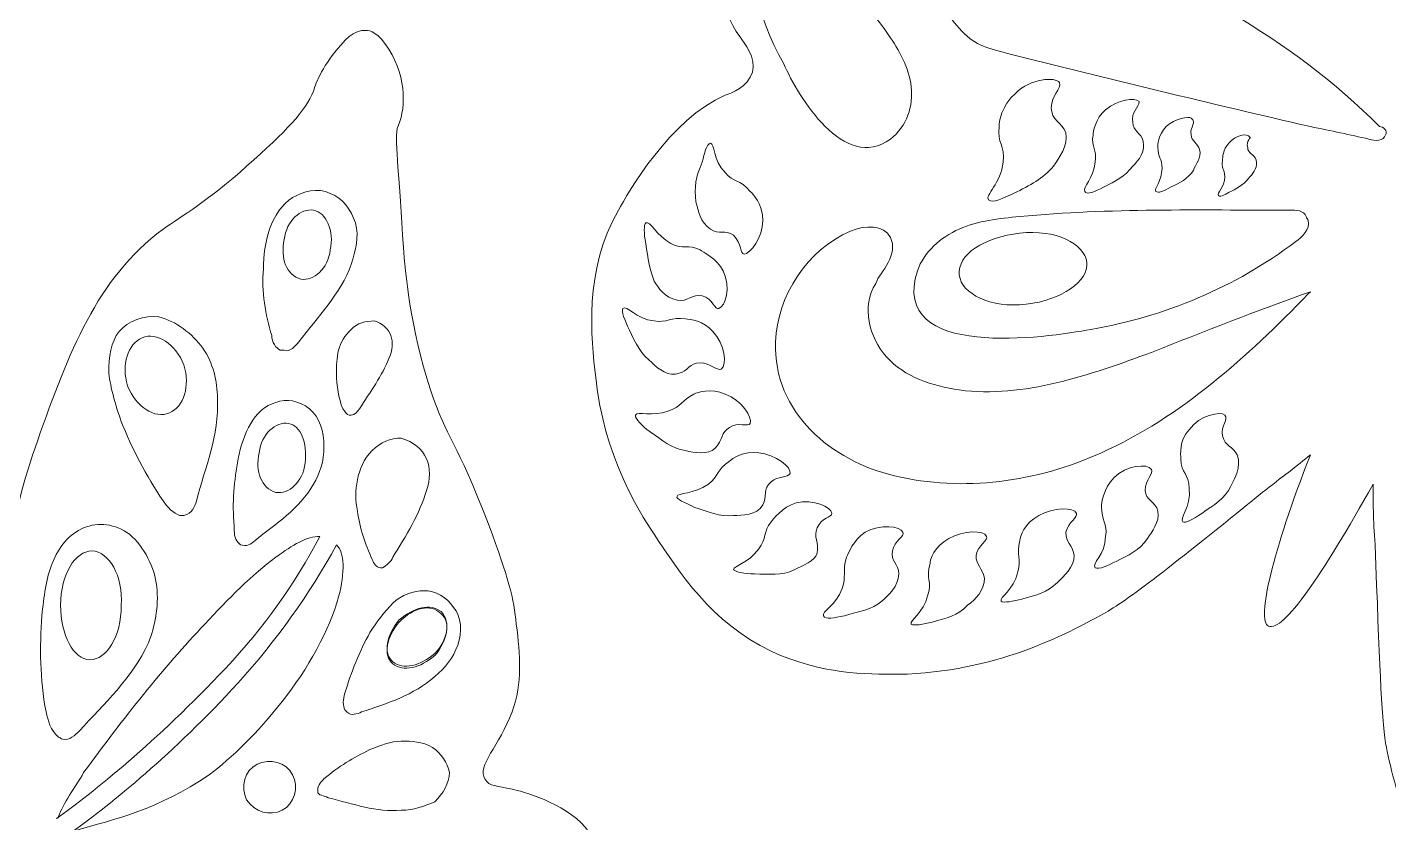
# Model space of a CAD drawing. Extents: x 26 to 586, y 226 to 583.
# Drawn here: x 97.5 to 162.7, y 385.3 to 423.4 of the extents above; entities that cross this region are included whole.
import ezdxf

# ---------------------------------------------------------------- set-up
doc = ezdxf.new("R2010")
doc.units = 0
doc.header["$MEASUREMENT"] = 0
doc.layers.add('Layer 1', color=7, linetype='Continuous')

msp = doc.modelspace()

# ---------------------------------------------------------------- linework, layer by layer
at = {"layer": 'Layer 1', "lineweight": 0}
for points, knots in [([(222.026, 416.542), (222.026, 417.642), (221.126, 418.442), (219.826, 419.342), (216.426, 421.542), (213.226, 422.242), (213.226, 422.242), (207.626, 423.342), (204.826, 423.842), (200.926, 423.842), (196.926, 423.842), (189.626, 423.842), (180.726, 420.842), (175.626, 419.142), (171.326, 416.942), (167.826, 414.642), (168.026, 415.342), (168.326, 415.942), (168.526, 416.542), (168.726, 416.942), (169.026, 417.342), (169.226, 417.642), (169.426, 417.842), (169.526, 418.142), (169.726, 418.342), (170.826, 419.942), (171.826, 421.242), (172.926, 422.342), (175.126, 424.542), (177.726, 426.042), (180.626, 426.642), (181.026, 426.742), (181.326, 427.142), (181.226, 427.642), (181.126, 428.042), (180.726, 428.342), (180.226, 428.242), (177.026, 427.442), (174.126, 425.842), (171.726, 423.442), (170.926, 422.642), (170.126, 421.742), (169.426, 420.742), (169.426, 421.042), (169.326, 421.242), (169.226, 421.342), (169.126, 421.442), (168.926, 421.342), (168.726, 421.142), (169.026, 422.342), (169.226, 423.542), (169.226, 424.642), (169.526, 428.042), (168.826, 431.242), (167.326, 434.242), (167.126, 434.642), (166.626, 434.842), (166.226, 434.542), (165.826, 434.342), (165.626, 433.842), (165.926, 433.442), (167.326, 430.742), (167.926, 427.842), (167.626, 424.742), (167.526, 423.142), (167.226, 421.542), (166.626, 419.642), (166.526, 419.342), (166.526, 419.142), (166.426, 418.842), (166.326, 418.442), (166.226, 418.042), (166.126, 417.642), (165.826, 417.042), (165.426, 416.442), (165.026, 415.742), (164.426, 419.942), (163.326, 424.642), (161.326, 429.642), (157.826, 438.442), (153.026, 444.042), (150.426, 446.942), (147.826, 449.942), (145.626, 451.742), (141.126, 455.242), (141.126, 455.242), (138.526, 457.342), (134.626, 458.342), (133.126, 458.742), (131.826, 458.942), (131.026, 458.242), (130.326, 457.642), (130.126, 456.742), (130.126, 456.542), (130.026, 455.642), (130.326, 455.042), (130.726, 453.842), (130.726, 453.842), (131.026, 452.942), (131.726, 450.742), (132.226, 449.042), (132.126, 447.542), (132.026, 445.742), (131.926, 442.742), (131.426, 441.842), (130.926, 438.542), (130.726, 436.942), (130.326, 434.142), (130.426, 430.542), (130.526, 426.342), (130.626, 424.242), (131.626, 422.942), (131.826, 422.642), (132.426, 421.942), (132.226, 421.242), (132.026, 420.542), (131.226, 420.242), (130.926, 420.142), (128.326, 419.042), (126.226, 415.442), (125.826, 414.642), (124.126, 411.742), (124.526, 408.542), (124.726, 406.642), (125.126, 402.942), (126.726, 400.342), (127.526, 399.142), (128.726, 397.342), (130.226, 394.942), (133.126, 393.542), (135.526, 392.442), (137.626, 392.442), (139.226, 392.442), (143.826, 392.542), (147.226, 394.342), (149.026, 395.342), (150.126, 395.942), (152.326, 397.642), (156.626, 401.142), (157.526, 401.842), (158.326, 402.442), (158.926, 402.942), (157.126, 398.342), (156.326, 395.042), (156.926, 394.742), (157.626, 394.442), (159.526, 397.242), (161.926, 401.542), (161.926, 400.742), (161.926, 399.842), (162.026, 398.642), (162.226, 393.142), (162.326, 390.442), (162.526, 389.142), (162.926, 387.142), (163.826, 383.342), (166.726, 379.842), (167.726, 378.642), (169.126, 376.942), (171.526, 375.942), (174.526, 374.642), (177.326, 375.042), (179.426, 375.342), (180.926, 375.542), (183.826, 376.042), (186.926, 378.142), (188.526, 379.242), (191.126, 381.042), (192.326, 384.242), (192.626, 385.042), (194.026, 389.042), (193.126, 391.742), (193.026, 392.042), (192.726, 392.842), (193.126, 393.442), (193.526, 394.042), (194.526, 394.042), (194.826, 394.042), (196.426, 394.142), (198.126, 395.442), (201.426, 398.042), (204.226, 400.242), (206.026, 402.342), (207.126, 403.642), (209.326, 406.242), (209.626, 407.142), (211.826, 409.242), (213.226, 410.542), (214.226, 411.542), (215.926, 412.242), (218.026, 413.242), (218.926, 413.542), (218.926, 413.542), (220.126, 413.942), (220.826, 414.142), (221.326, 414.842), (221.426, 414.942), (222.026, 415.642), (222.026, 416.542)], [0, 0, 0, 0, 1, 1, 1, 2, 2, 2, 3, 3, 3, 4, 4, 4, 5, 5, 5, 6, 6, 6, 7, 7, 7, 8, 8, 8, 9, 9, 9, 10, 10, 10, 11, 11, 11, 12, 12, 12, 13, 13, 13, 14, 14, 14, 15, 15, 15, 16, 16, 16, 17, 17, 17, 18, 18, 18, 19, 19, 19, 20, 20, 20, 21, 21, 21, 22, 22, 22, 23, 23, 23, 24, 24, 24, 25, 25, 25, 26, 26, 26, 27, 27, 27, 28, 28, 28, 29, 29, 29, 30, 30, 30, 31, 31, 31, 32, 32, 32, 33, 33, 33, 34, 34, 34, 35, 35, 35, 36, 36, 36, 37, 37, 37, 38, 38, 38, 39, 39, 39, 40, 40, 40, 41, 41, 41, 42, 42, 42, 43, 43, 43, 44, 44, 44, 45, 45, 45, 46, 46, 46, 47, 47, 47, 48, 48, 48, 49, 49, 49, 50, 50, 50, 51, 51, 51, 52, 52, 52, 53, 53, 53, 54, 54, 54, 55, 55, 55, 56, 56, 56, 57, 57, 57, 58, 58, 58, 59, 59, 59, 60, 60, 60, 61, 61, 61, 62, 62, 62, 63, 63, 63, 64, 64, 64, 65, 65, 65, 66, 66, 66, 66]), ([(131.726, 429.342), (131.526, 433.442), (132.326, 437.442), (132.926, 441.542), (133.426, 445.542), (133.726, 449.742), (132.626, 453.642), (132.326, 454.542), (132.026, 455.642), (132.426, 456.542), (132.426, 456.642), (132.526, 456.642), (132.526, 456.742), (133.126, 457.642), (134.426, 457.742), (135.326, 457.242), (136.226, 456.742), (136.826, 455.742), (137.226, 454.742), (138.426, 451.642), (138.226, 448.042), (137.526, 444.742), (136.826, 441.442), (135.626, 438.242), (135.226, 434.942), (134.726, 431.642), (135.026, 427.942), (137.026, 425.242), (137.526, 424.442), (138.226, 423.842), (138.726, 423.042), (139.226, 422.342), (139.726, 421.442), (139.826, 420.542), (139.926, 419.642), (139.626, 418.642), (138.826, 418.042), (136.626, 416.442), (134.426, 420.042), (133.726, 421.642), (132.426, 423.942), (131.826, 426.642), (131.726, 429.342)], [0, 0, 0, 0, 1, 1, 1, 2, 2, 2, 3, 3, 3, 4, 4, 4, 5, 5, 5, 6, 6, 6, 7, 7, 7, 8, 8, 8, 9, 9, 9, 10, 10, 10, 11, 11, 11, 12, 12, 12, 13, 13, 13, 14, 14, 14, 14]), ([(162.526, 418.242), (162.426, 417.942), (162.026, 417.942), (161.726, 418.042), (160.826, 418.242), (159.926, 418.442), (158.926, 418.642), (154.126, 419.742), (149.226, 420.942), (144.426, 422.142), (143.326, 422.442), (142.826, 422.542), (142.126, 423.342), (141.526, 424.042), (140.826, 424.842), (140.326, 425.642), (139.326, 427.242), (138.726, 429.142), (138.626, 431.042), (138.626, 431.442), (138.626, 431.842), (139.026, 432.042), (139.026, 432.042), (139.026, 432.042), (139.126, 432.042), (139.326, 432.142), (139.626, 432.042), (139.826, 431.842), (142.226, 430.642), (144.726, 429.442), (147.126, 428.242), (152.526, 425.642), (158.026, 422.942), (162.226, 418.642), (162.426, 418.642), (162.626, 418.442), (162.526, 418.242)], [0, 0, 0, 0, 1, 1, 1, 2, 2, 2, 3, 3, 3, 4, 4, 4, 5, 5, 5, 6, 6, 6, 7, 7, 7, 8, 8, 8, 9, 9, 9, 10, 10, 10, 11, 11, 11, 12, 12, 12, 12]), ([(114.826, 422.342), (114.326, 423.142), (113.926, 423.242), (113.726, 423.242), (113.526, 423.242), (113.126, 423.242), (112.526, 422.542), (111.726, 421.642), (111.326, 420.742), (111.226, 420.342), (110.826, 419.342), (109.926, 418.442), (108.026, 416.742), (106.226, 415.142), (104.926, 414.342), (104.026, 413.742), (100.826, 411.342), (99.526, 407.842), (98.026, 403.642), (96.626, 399.742), (96.326, 396.542), (96.026, 393.442), (95.626, 389.142), (95.426, 386.942), (95.926, 385.242), (96.026, 385.042), (96.326, 384.142), (96.026, 384.042), (95.826, 383.942), (95.026, 384.542), (94.626, 385.242), (94.026, 386.142), (94.226, 386.642), (93.626, 387.242), (93.526, 387.342), (93.326, 387.542), (93.226, 387.642), (92.926, 388.542), (92.526, 389.442), (92.226, 390.442), (91.926, 391.142), (91.726, 391.842), (91.526, 392.342), (91.026, 393.842), (90.526, 395.442), (90.226, 397.042), (90.026, 398.042), (90.026, 398.842), (90.226, 399.242), (90.426, 399.142), (90.726, 399.142), (90.926, 399.242), (91.326, 399.442), (91.526, 399.942), (91.426, 400.242), (91.226, 400.642), (90.826, 400.742), (90.326, 400.542), (90.326, 400.542), (90.326, 400.542), (90.326, 400.542), (88.826, 399.942), (89.226, 397.642), (89.326, 396.842), (89.626, 395.142), (90.026, 393.542), (90.626, 391.942), (90.826, 391.342), (91.126, 390.742), (91.326, 389.942), (91.326, 389.842), (91.426, 389.742), (91.426, 389.542), (91.326, 389.642), (91.226, 389.742), (91.226, 389.842), (90.726, 390.442), (90.326, 391.042), (89.926, 391.442), (88.826, 392.742), (87.626, 393.942), (86.326, 395.042), (85.726, 395.542), (83.926, 397.142), (82.626, 396.042), (82.626, 396.042), (82.626, 396.042), (82.626, 396.042), (82.226, 395.742), (82.126, 395.342), (82.326, 394.942), (82.526, 394.542), (83.026, 394.542), (83.426, 394.842), (83.626, 395.042), (83.826, 395.242), (83.826, 395.442), (84.326, 395.342), (84.926, 394.942), (85.726, 394.342), (86.926, 393.242), (88.126, 392.142), (89.226, 390.842), (89.626, 390.342), (90.026, 389.842), (90.526, 389.242), (91.126, 388.442), (91.826, 387.642), (92.426, 386.942), (92.426, 386.742), (92.426, 386.542), (92.526, 386.342), (92.726, 385.542), (93.326, 385.442), (93.726, 384.442), (94.126, 383.742), (94.226, 382.742), (94.026, 382.642), (93.826, 382.542), (93.226, 383.242), (93.026, 383.342), (91.826, 384.742), (89.826, 385.642), (85.926, 387.442), (83.126, 388.742), (80.226, 390.142), (76.126, 390.842), (71.726, 391.642), (68.026, 392.442), (64.426, 390.842), (63.426, 390.442), (62.126, 389.642), (59.826, 388.942), (57.426, 388.142), (56.226, 387.842), (55.126, 388.042), (54.726, 388.142), (53.726, 388.342), (52.626, 388.042), (51.726, 387.842), (51.526, 387.542), (51.426, 387.342), (51.326, 387.142), (51.226, 386.742), (51.626, 385.942), (52.426, 384.442), (53.826, 383.742), (54.426, 383.442), (54.926, 383.142), (56.326, 382.242), (59.126, 380.242), (60.026, 379.642), (62.226, 378.042), (64.326, 375.742), (66.026, 373.842), (65.726, 373.642), (68.526, 370.042), (70.126, 368.042), (70.926, 367.242), (71.926, 366.542), (73.126, 365.642), (74.126, 364.942), (75.626, 364.642), (77.326, 364.342), (78.726, 364.742), (79.026, 364.142), (79.226, 363.842), (79.026, 363.542), (78.826, 362.842), (78.826, 362.742), (78.126, 360.742), (78.526, 359.242), (78.926, 357.742), (80.326, 356.742), (81.326, 356.042), (82.726, 355.042), (83.026, 355.542), (84.226, 354.642), (85.826, 353.442), (86.626, 351.742), (86.826, 351.242), (87.126, 350.542), (86.926, 350.642), (87.626, 348.942), (87.726, 348.542), (88.226, 347.342), (89.226, 346.142), (89.526, 345.742), (89.826, 345.542), (90.026, 345.542), (90.626, 345.542), (91.126, 346.542), (91.226, 346.742), (91.726, 347.842), (91.226, 348.442), (91.426, 349.942), (91.526, 350.242), (91.626, 351.042), (92.126, 351.742), (92.826, 352.842), (93.726, 353.042), (94.926, 353.942), (95.226, 354.142), (96.526, 355.142), (97.526, 356.442), (98.926, 358.442), (99.126, 360.542), (99.226, 362.042), (99.326, 363.442), (99.226, 364.442), (98.926, 366.242), (98.026, 372.342), (97.126, 376.042), (97.426, 376.142), (97.526, 376.142), (97.926, 375.442), (98.626, 374.042), (99.126, 373.042), (99.526, 372.342), (100.326, 371.342), (100.726, 370.842), (101.026, 370.442), (101.426, 370.142), (101.926, 369.842), (102.626, 369.442), (102.826, 369.542), (102.826, 369.542), (102.826, 369.542), (102.826, 369.542), (102.826, 369.542), (102.826, 369.542), (102.826, 369.542), (103.026, 369.642), (103.126, 370.542), (103.026, 371.042), (103.026, 371.542), (102.826, 372.042), (102.626, 372.642), (102.126, 373.742), (101.726, 374.442), (101.126, 375.442), (100.326, 376.842), (99.926, 377.542), (99.926, 377.542), (100.226, 377.742), (102.926, 375.142), (107.726, 371.242), (109.126, 370.142), (109.926, 369.542), (111.126, 368.942), (112.426, 368.242), (114.426, 367.342), (116.826, 367.542), (118.526, 367.742), (120.026, 368.342), (120.326, 368.542), (121.726, 369.142), (122.326, 369.742), (123.626, 369.842), (124.526, 369.842), (125.326, 369.642), (125.526, 369.542), (126.926, 369.042), (127.126, 368.342), (128.426, 368.142), (128.626, 368.142), (129.726, 367.942), (130.026, 368.542), (130.126, 368.742), (130.126, 369.042), (129.926, 369.542), (129.426, 371.042), (128.526, 372.042), (128.326, 372.342), (127.226, 373.742), (127.226, 373.542), (126.726, 374.142), (126.426, 374.642), (125.326, 376.142), (125.126, 378.142), (124.926, 379.642), (125.426, 379.642), (125.326, 381.342), (125.226, 382.642), (125.126, 384.242), (124.026, 385.342), (122.926, 386.442), (120.826, 386.942), (120.726, 386.942), (120.026, 387.142), (119.626, 387.042), (119.426, 387.442), (119.026, 388.042), (120.126, 389.042), (120.726, 390.642), (121.226, 392.042), (121.126, 393.342), (120.926, 394.842), (120.826, 396.042), (120.526, 397.142), (119.626, 399.542), (118.026, 403.742), (117.626, 403.642), (116.826, 406.042), (115.826, 409.042), (115.626, 411.742), (115.526, 412.842), (115.326, 416.242), (115.126, 417.842), (115.226, 418.542), (115.626, 419.342), (115.726, 420.942), (114.826, 422.342)], [0, 0, 0, 0, 1, 1, 1, 2, 2, 2, 3, 3, 3, 4, 4, 4, 5, 5, 5, 6, 6, 6, 7, 7, 7, 8, 8, 8, 9, 9, 9, 10, 10, 10, 11, 11, 11, 12, 12, 12, 13, 13, 13, 14, 14, 14, 15, 15, 15, 16, 16, 16, 17, 17, 17, 18, 18, 18, 19, 19, 19, 20, 20, 20, 21, 21, 21, 22, 22, 22, 23, 23, 23, 24, 24, 24, 25, 25, 25, 26, 26, 26, 27, 27, 27, 28, 28, 28, 29, 29, 29, 30, 30, 30, 31, 31, 31, 32, 32, 32, 33, 33, 33, 34, 34, 34, 35, 35, 35, 36, 36, 36, 37, 37, 37, 38, 38, 38, 39, 39, 39, 40, 40, 40, 41, 41, 41, 42, 42, 42, 43, 43, 43, 44, 44, 44, 45, 45, 45, 46, 46, 46, 47, 47, 47, 48, 48, 48, 49, 49, 49, 50, 50, 50, 51, 51, 51, 52, 52, 52, 53, 53, 53, 54, 54, 54, 55, 55, 55, 56, 56, 56, 57, 57, 57, 58, 58, 58, 59, 59, 59, 60, 60, 60, 61, 61, 61, 62, 62, 62, 63, 63, 63, 64, 64, 64, 65, 65, 65, 66, 66, 66, 67, 67, 67, 68, 68, 68, 69, 69, 69, 70, 70, 70, 71, 71, 71, 72, 72, 72, 73, 73, 73, 74, 74, 74, 75, 75, 75, 76, 76, 76, 77, 77, 77, 78, 78, 78, 79, 79, 79, 80, 80, 80, 81, 81, 81, 82, 82, 82, 83, 83, 83, 84, 84, 84, 85, 85, 85, 86, 86, 86, 87, 87, 87, 88, 88, 88, 89, 89, 89, 90, 90, 90, 91, 91, 91, 92, 92, 92, 93, 93, 93, 94, 94, 94, 95, 95, 95, 96, 96, 96, 97, 97, 97, 98, 98, 98, 99, 99, 99, 100, 100, 100, 101, 101, 101, 102, 102, 102, 103, 103, 103, 104, 104, 104, 104]), ([(146.526, 419.542), (146.526, 418.942), (147.026, 418.842), (147.226, 418.342), (147.326, 417.742), (146.926, 417.142), (146.626, 416.742), (146.126, 416.142), (145.526, 415.842), (144.726, 415.442), (144.226, 415.242), (143.726, 414.942), (143.526, 415.142), (143.326, 415.342), (144.126, 415.942), (144.226, 416.942), (144.326, 417.742), (143.926, 417.842), (144.026, 418.642), (144.026, 418.842), (144.126, 419.642), (144.826, 420.242), (145.526, 420.942), (146.726, 421.042), (146.926, 420.742), (147.026, 420.442), (146.526, 420.142), (146.526, 419.542)], [0, 0, 0, 0, 1, 1, 1, 2, 2, 2, 3, 3, 3, 4, 4, 4, 5, 5, 5, 6, 6, 6, 7, 7, 7, 8, 8, 8, 9, 9, 9, 9]), ([(150.426, 418.842), (150.426, 418.442), (150.826, 418.342), (150.926, 417.942), (151.026, 417.442), (150.726, 417.042), (150.426, 416.742), (150.026, 416.242), (149.626, 416.042), (149.026, 415.742), (148.626, 415.542), (148.226, 415.342), (148.126, 415.542), (148.026, 415.742), (148.526, 416.142), (148.626, 416.942), (148.726, 417.542), (148.426, 417.642), (148.526, 418.242), (148.526, 418.342), (148.626, 419.042), (149.126, 419.442), (149.726, 419.942), (150.526, 420.042), (150.726, 419.842), (150.726, 419.542), (150.326, 419.342), (150.426, 418.842)], [0, 0, 0, 0, 1, 1, 1, 2, 2, 2, 3, 3, 3, 4, 4, 4, 5, 5, 5, 6, 6, 6, 7, 7, 7, 8, 8, 8, 9, 9, 9, 9]), ([(153.226, 418.242), (153.226, 417.942), (153.526, 417.842), (153.626, 417.542), (153.726, 417.142), (153.426, 416.842), (153.326, 416.542), (153.026, 416.142), (152.726, 415.942), (152.226, 415.742), (151.926, 415.542), (151.626, 415.442), (151.526, 415.542), (151.426, 415.642), (151.826, 416.042), (151.826, 416.642), (151.826, 417.142), (151.626, 417.142), (151.626, 417.642), (151.626, 417.742), (151.626, 418.242), (152.026, 418.642), (152.426, 419.042), (153.126, 419.142), (153.226, 419.042), (153.526, 418.842), (153.126, 418.642), (153.226, 418.242)], [0, 0, 0, 0, 1, 1, 1, 2, 2, 2, 3, 3, 3, 4, 4, 4, 5, 5, 5, 6, 6, 6, 7, 7, 7, 8, 8, 8, 9, 9, 9, 9]), ([(155.926, 417.642), (155.926, 417.342), (156.226, 417.342), (156.326, 417.042), (156.426, 416.742), (156.226, 416.442), (156.026, 416.242), (155.826, 415.942), (155.526, 415.742), (155.126, 415.542), (154.926, 415.442), (154.626, 415.242), (154.526, 415.342), (154.426, 415.442), (154.826, 415.742), (154.826, 416.242), (154.826, 416.642), (154.626, 416.642), (154.726, 417.042), (154.726, 417.142), (154.726, 417.542), (155.026, 417.842), (155.326, 418.242), (155.926, 418.342), (156.026, 418.142), (156.126, 418.142), (155.826, 417.942), (155.926, 417.642)], [0, 0, 0, 0, 1, 1, 1, 2, 2, 2, 3, 3, 3, 4, 4, 4, 5, 5, 5, 6, 6, 6, 7, 7, 7, 8, 8, 8, 9, 9, 9, 9]), ([(130.226, 417.842), (130.426, 417.842), (130.326, 417.042), (130.926, 416.442), (131.326, 415.942), (131.626, 416.142), (132.126, 415.542), (132.226, 415.442), (132.726, 414.942), (132.726, 414.142), (132.726, 413.342), (132.126, 412.542), (131.826, 412.542), (131.626, 412.542), (131.726, 413.042), (131.326, 413.442), (130.926, 413.742), (130.626, 413.442), (130.226, 413.742), (129.726, 414.042), (129.626, 414.642), (129.526, 415.042), (129.426, 415.742), (129.526, 416.242), (129.826, 416.942), (129.926, 417.342), (130.026, 417.842), (130.226, 417.842)], [0, 0, 0, 0, 1, 1, 1, 2, 2, 2, 3, 3, 3, 4, 4, 4, 5, 5, 5, 6, 6, 6, 7, 7, 7, 8, 8, 8, 9, 9, 9, 9]), ([(113.226, 414.042), (113.426, 413.342), (113.226, 412.742), (113.026, 412.042), (112.526, 410.642), (111.426, 409.542), (110.526, 408.342), (110.326, 408.142), (110.126, 407.842), (109.826, 407.942), (109.726, 407.942), (109.726, 407.942), (109.626, 407.942), (109.426, 408.042), (109.226, 408.342), (109.226, 408.642), (108.926, 409.642), (108.726, 410.742), (108.826, 411.842), (108.826, 412.442), (108.926, 413.142), (109.126, 413.742), (109.326, 414.342), (109.726, 414.942), (110.226, 415.242), (110.726, 415.542), (111.426, 415.742), (112.026, 415.442), (112.626, 415.242), (113.026, 414.642), (113.226, 414.042)], [0, 0, 0, 0, 1, 1, 1, 2, 2, 2, 3, 3, 3, 4, 4, 4, 5, 5, 5, 6, 6, 6, 7, 7, 7, 8, 8, 8, 9, 9, 9, 10, 10, 10, 10]), ([(111.226, 414.642), (110.626, 414.742), (109.926, 414.142), (109.826, 413.242), (109.626, 412.342), (109.926, 411.542), (110.626, 411.342), (111.226, 411.242), (111.926, 411.842), (112.026, 412.742), (112.226, 413.642), (111.826, 414.542), (111.226, 414.642)], [0, 0, 0, 0, 1, 1, 1, 2, 2, 2, 3, 3, 3, 4, 4, 4, 4]), ([(111.226, 414.642), (110.626, 414.742), (109.926, 414.142), (109.826, 413.242), (109.626, 412.342), (109.926, 411.542), (110.626, 411.342), (111.226, 411.242), (111.926, 411.842), (112.026, 412.742), (112.226, 413.642), (111.826, 414.542), (111.226, 414.642)], [0, 0, 0, 0, 1, 1, 1, 2, 2, 2, 3, 3, 3, 4, 4, 4, 4]), ([(111.226, 414.642), (110.626, 414.742), (109.926, 414.142), (109.826, 413.242), (109.626, 412.342), (109.926, 411.542), (110.626, 411.342), (111.226, 411.242), (111.926, 411.842), (112.026, 412.742), (112.226, 413.642), (111.826, 414.542), (111.226, 414.642)], [0, 0, 0, 0, 1, 1, 1, 2, 2, 2, 3, 3, 3, 4, 4, 4, 4]), ([(111.226, 414.642), (110.626, 414.742), (109.926, 414.142), (109.826, 413.242), (109.626, 412.342), (109.926, 411.542), (110.626, 411.342), (111.226, 411.242), (111.926, 411.842), (112.026, 412.742), (112.226, 413.642), (111.826, 414.542), (111.226, 414.642)], [0, 0, 0, 0, 1, 1, 1, 2, 2, 2, 3, 3, 3, 4, 4, 4, 4]), ([(111.226, 414.642), (110.626, 414.742), (109.926, 414.142), (109.826, 413.242), (109.626, 412.342), (109.926, 411.542), (110.626, 411.342), (111.226, 411.242), (111.926, 411.842), (112.026, 412.742), (112.226, 413.642), (111.826, 414.542), (111.226, 414.642)], [0, 0, 0, 0, 1, 1, 1, 2, 2, 2, 3, 3, 3, 4, 4, 4, 4]), ([(142.126, 413.742), (143.026, 414.142), (144.026, 414.242), (145.026, 414.342), (149.326, 414.742), (153.626, 414.642), (157.926, 414.642), (158.226, 414.642), (158.626, 414.642), (158.726, 414.342), (158.726, 414.242), (158.826, 414.242), (158.826, 414.142), (158.926, 413.742), (158.526, 413.342), (158.226, 413.142), (155.326, 410.942), (151.926, 409.542), (148.426, 408.942), (146.326, 408.542), (138.726, 407.442), (140.126, 411.742), (140.426, 412.642), (141.226, 413.342), (142.126, 413.742)], [0, 0, 0, 0, 1, 1, 1, 2, 2, 2, 3, 3, 3, 4, 4, 4, 5, 5, 5, 6, 6, 6, 7, 7, 7, 8, 8, 8, 8]), ([(127.126, 413.042), (127.026, 413.542), (127.026, 413.942), (127.126, 414.042), (127.326, 414.142), (127.626, 413.442), (128.326, 413.042), (128.926, 412.742), (129.126, 413.042), (129.726, 412.742), (129.826, 412.642), (130.526, 412.342), (130.826, 411.742), (131.226, 410.942), (130.926, 410.042), (130.626, 409.942), (130.426, 409.842), (130.326, 410.442), (129.826, 410.542), (129.326, 410.642), (129.126, 410.242), (128.626, 410.342), (128.026, 410.442), (127.726, 410.942), (127.526, 411.242), (127.326, 411.742), (127.226, 412.342), (127.126, 413.042)], [0, 0, 0, 0, 1, 1, 1, 2, 2, 2, 3, 3, 3, 4, 4, 4, 5, 5, 5, 6, 6, 6, 7, 7, 7, 8, 8, 8, 9, 9, 9, 9]), ([(138.626, 407.642), (139.526, 406.642), (140.826, 406.242), (142.126, 406.042), (145.226, 405.642), (148.326, 406.742), (151.326, 407.842), (153.826, 408.842), (156.426, 409.842), (158.926, 410.742), (158.926, 410.742), (158.826, 410.642), (158.826, 410.642), (155.926, 407.642), (152.726, 404.742), (148.926, 403.042), (145.826, 401.642), (142.326, 401.142), (139.026, 401.942), (136.026, 402.642), (133.226, 404.942), (133.326, 408.342), (133.426, 410.542), (134.826, 412.742), (136.926, 413.642), (137.626, 413.942), (138.526, 413.942), (138.826, 413.342), (139.026, 412.942), (138.926, 412.542), (138.726, 412.142), (138.526, 411.742), (138.226, 411.442), (138.126, 411.142), (137.426, 410.042), (137.826, 408.542), (138.626, 407.642)], [0, 0, 0, 0, 1, 1, 1, 2, 2, 2, 3, 3, 3, 4, 4, 4, 5, 5, 5, 6, 6, 6, 7, 7, 7, 8, 8, 8, 9, 9, 9, 10, 10, 10, 11, 11, 11, 12, 12, 12, 12]), ([(148.226, 412.142), (148.126, 413.042), (146.726, 413.742), (145.026, 413.542), (143.326, 413.342), (142.026, 412.542), (142.126, 411.542), (142.226, 410.642), (143.626, 409.942), (145.326, 410.142), (147.026, 410.342), (148.326, 411.242), (148.226, 412.142)], [0, 0, 0, 0, 1, 1, 1, 2, 2, 2, 3, 3, 3, 4, 4, 4, 4]), ([(148.226, 412.142), (148.126, 413.042), (146.726, 413.742), (145.026, 413.542), (143.326, 413.342), (142.026, 412.542), (142.126, 411.542), (142.226, 410.642), (143.626, 409.942), (145.326, 410.142), (147.026, 410.342), (148.326, 411.242), (148.226, 412.142)], [0, 0, 0, 0, 1, 1, 1, 2, 2, 2, 3, 3, 3, 4, 4, 4, 4]), ([(148.226, 412.142), (148.126, 413.042), (146.726, 413.742), (145.026, 413.542), (143.326, 413.342), (142.026, 412.542), (142.126, 411.542), (142.226, 410.642), (143.626, 409.942), (145.326, 410.142), (147.026, 410.342), (148.326, 411.242), (148.226, 412.142)], [0, 0, 0, 0, 1, 1, 1, 2, 2, 2, 3, 3, 3, 4, 4, 4, 4]), ([(127.426, 407.342), (126.926, 407.742), (126.626, 408.242), (126.326, 408.942), (126.126, 409.342), (125.926, 409.842), (126.026, 409.942), (126.226, 410.142), (126.626, 409.442), (127.526, 409.342), (128.126, 409.242), (128.326, 409.542), (129.026, 409.442), (129.226, 409.442), (129.926, 409.342), (130.326, 408.842), (130.926, 408.242), (131.026, 407.242), (130.726, 407.042), (130.526, 406.942), (130.226, 407.342), (129.726, 407.342), (129.226, 407.342), (129.126, 406.942), (128.726, 406.842), (128.226, 406.642), (127.726, 407.042), (127.426, 407.342)], [0, 0, 0, 0, 1, 1, 1, 2, 2, 2, 3, 3, 3, 4, 4, 4, 5, 5, 5, 6, 6, 6, 7, 7, 7, 8, 8, 8, 9, 9, 9, 9]), ([(102.026, 404.542), (101.726, 405.342), (101.526, 406.142), (101.426, 406.842), (101.426, 407.642), (101.526, 408.342), (101.926, 408.842), (102.326, 409.342), (103.126, 409.642), (103.826, 409.542), (104.626, 409.342), (105.426, 408.742), (105.926, 408.042), (106.426, 407.342), (106.626, 406.442), (106.626, 405.642), (106.726, 403.842), (106.026, 402.342), (105.626, 400.742), (105.526, 400.442), (105.426, 400.142), (105.026, 400.042), (104.926, 400.042), (104.926, 400.042), (104.826, 400.042), (104.526, 400.142), (104.226, 400.442), (104.026, 400.742), (103.226, 401.942), (102.526, 403.242), (102.026, 404.542)], [0, 0, 0, 0, 1, 1, 1, 2, 2, 2, 3, 3, 3, 4, 4, 4, 5, 5, 5, 6, 6, 6, 7, 7, 7, 8, 8, 8, 9, 9, 9, 10, 10, 10, 10]), ([(114.926, 408.642), (115.026, 408.342), (115.026, 407.942), (114.826, 407.542), (114.526, 406.742), (113.926, 405.942), (113.426, 405.142), (113.326, 405.042), (113.226, 404.842), (113.026, 404.842), (113.026, 404.842), (112.926, 404.842), (112.926, 404.842), (112.826, 404.842), (112.726, 405.042), (112.626, 405.142), (112.426, 405.642), (112.326, 406.242), (112.326, 406.842), (112.326, 407.242), (112.326, 407.542), (112.426, 407.942), (112.526, 408.342), (112.726, 408.642), (113.026, 408.942), (113.326, 409.242), (113.726, 409.342), (114.126, 409.342), (114.526, 409.242), (114.826, 408.942), (114.926, 408.642)], [0, 0, 0, 0, 1, 1, 1, 2, 2, 2, 3, 3, 3, 4, 4, 4, 5, 5, 5, 6, 6, 6, 7, 7, 7, 8, 8, 8, 9, 9, 9, 10, 10, 10, 10]), ([(103.026, 408.542), (102.326, 408.242), (102.026, 407.242), (102.326, 406.242), (102.726, 405.242), (103.626, 404.642), (104.326, 404.942), (105.026, 405.242), (105.326, 406.242), (105.026, 407.242), (104.626, 408.242), (103.726, 408.842), (103.026, 408.542)], [0, 0, 0, 0, 1, 1, 1, 2, 2, 2, 3, 3, 3, 4, 4, 4, 4]), ([(103.026, 408.542), (102.326, 408.242), (102.026, 407.242), (102.326, 406.242), (102.726, 405.242), (103.626, 404.642), (104.326, 404.942), (105.026, 405.242), (105.326, 406.242), (105.026, 407.242), (104.626, 408.242), (103.726, 408.842), (103.026, 408.542)], [0, 0, 0, 0, 1, 1, 1, 2, 2, 2, 3, 3, 3, 4, 4, 4, 4]), ([(103.026, 408.542), (102.326, 408.242), (102.026, 407.242), (102.326, 406.242), (102.726, 405.242), (103.626, 404.642), (104.326, 404.942), (105.026, 405.242), (105.326, 406.242), (105.026, 407.242), (104.626, 408.242), (103.726, 408.842), (103.026, 408.542)], [0, 0, 0, 0, 1, 1, 1, 2, 2, 2, 3, 3, 3, 4, 4, 4, 4]), ([(103.026, 408.542), (102.326, 408.242), (102.026, 407.242), (102.326, 406.242), (102.726, 405.242), (103.626, 404.642), (104.326, 404.942), (105.026, 405.242), (105.326, 406.242), (105.026, 407.242), (104.626, 408.242), (103.726, 408.842), (103.026, 408.542)], [0, 0, 0, 0, 1, 1, 1, 2, 2, 2, 3, 3, 3, 4, 4, 4, 4]), ([(103.026, 408.542), (102.326, 408.242), (102.026, 407.242), (102.326, 406.242), (102.726, 405.242), (103.626, 404.642), (104.326, 404.942), (105.026, 405.242), (105.326, 406.242), (105.026, 407.242), (104.626, 408.242), (103.726, 408.842), (103.026, 408.542)], [0, 0, 0, 0, 1, 1, 1, 2, 2, 2, 3, 3, 3, 4, 4, 4, 4]), ([(129.026, 403.142), (128.326, 403.242), (127.926, 403.642), (127.326, 404.042), (126.926, 404.342), (126.626, 404.642), (126.626, 404.842), (126.726, 405.042), (127.426, 404.742), (128.226, 405.042), (128.826, 405.242), (128.826, 405.542), (129.426, 405.842), (129.626, 405.942), (130.226, 406.142), (130.926, 405.842), (131.726, 405.542), (132.226, 404.742), (132.126, 404.442), (132.026, 404.242), (131.526, 404.542), (131.126, 404.242), (130.726, 404.042), (130.826, 403.642), (130.426, 403.242), (130.126, 402.942), (129.426, 403.042), (129.026, 403.142)], [0, 0, 0, 0, 1, 1, 1, 2, 2, 2, 3, 3, 3, 4, 4, 4, 5, 5, 5, 6, 6, 6, 7, 7, 7, 8, 8, 8, 9, 9, 9, 9]), ([(109.426, 405.442), (109.926, 405.642), (110.526, 405.542), (111.026, 405.142), (111.526, 404.742), (111.726, 404.042), (111.726, 403.342), (111.726, 402.642), (111.526, 402.042), (111.226, 401.542), (110.526, 400.342), (109.426, 399.642), (108.426, 398.842), (108.226, 398.642), (108.026, 398.542), (107.726, 398.642), (107.726, 398.642), (107.626, 398.742), (107.626, 398.742), (107.426, 398.942), (107.426, 399.242), (107.426, 399.542), (107.326, 400.642), (107.426, 401.742), (107.626, 402.742), (107.726, 403.342), (107.926, 403.942), (108.226, 404.442), (108.426, 404.842), (108.926, 405.342), (109.426, 405.442)], [0, 0, 0, 0, 1, 1, 1, 2, 2, 2, 3, 3, 3, 4, 4, 4, 5, 5, 5, 6, 6, 6, 7, 7, 7, 8, 8, 8, 9, 9, 9, 10, 10, 10, 10]), ([(155.126, 401.442), (154.826, 400.842), (154.326, 400.542), (153.726, 400.142), (153.326, 399.842), (152.926, 399.642), (152.826, 399.742), (152.626, 399.842), (153.226, 400.442), (153.126, 401.342), (153.126, 402.042), (152.726, 402.042), (152.726, 402.742), (152.726, 402.942), (152.626, 403.642), (153.126, 404.142), (153.626, 404.842), (154.626, 405.042), (154.826, 404.842), (155.026, 404.642), (154.626, 404.342), (154.726, 403.842), (154.826, 403.342), (155.226, 403.342), (155.426, 402.942), (155.626, 402.342), (155.326, 401.842), (155.126, 401.442)], [0, 0, 0, 0, 1, 1, 1, 2, 2, 2, 3, 3, 3, 4, 4, 4, 5, 5, 5, 6, 6, 6, 7, 7, 7, 8, 8, 8, 9, 9, 9, 9]), ([(110.026, 404.442), (109.426, 404.542), (108.726, 403.942), (108.626, 403.042), (108.426, 402.142), (108.726, 401.342), (109.426, 401.142), (110.026, 401.042), (110.726, 401.642), (110.826, 402.542), (110.926, 403.542), (110.626, 404.342), (110.026, 404.442)], [0, 0, 0, 0, 1, 1, 1, 2, 2, 2, 3, 3, 3, 4, 4, 4, 4]), ([(110.026, 404.442), (109.426, 404.542), (108.726, 403.942), (108.626, 403.042), (108.426, 402.142), (108.726, 401.342), (109.426, 401.142), (110.026, 401.042), (110.726, 401.642), (110.826, 402.542), (110.926, 403.542), (110.626, 404.342), (110.026, 404.442)], [0, 0, 0, 0, 1, 1, 1, 2, 2, 2, 3, 3, 3, 4, 4, 4, 4]), ([(110.026, 404.442), (109.426, 404.542), (108.726, 403.942), (108.626, 403.042), (108.426, 402.142), (108.726, 401.342), (109.426, 401.142), (110.026, 401.042), (110.726, 401.642), (110.826, 402.542), (110.926, 403.542), (110.626, 404.342), (110.026, 404.442)], [0, 0, 0, 0, 1, 1, 1, 2, 2, 2, 3, 3, 3, 4, 4, 4, 4]), ([(110.026, 404.442), (109.426, 404.542), (108.726, 403.942), (108.626, 403.042), (108.426, 402.142), (108.726, 401.342), (109.426, 401.142), (110.026, 401.042), (110.726, 401.642), (110.826, 402.542), (110.926, 403.542), (110.626, 404.342), (110.026, 404.442)], [0, 0, 0, 0, 1, 1, 1, 2, 2, 2, 3, 3, 3, 4, 4, 4, 4]), ([(110.026, 404.442), (109.426, 404.542), (108.726, 403.942), (108.626, 403.042), (108.426, 402.142), (108.726, 401.342), (109.426, 401.142), (110.026, 401.042), (110.726, 401.642), (110.826, 402.542), (110.926, 403.542), (110.626, 404.342), (110.026, 404.442)], [0, 0, 0, 0, 1, 1, 1, 2, 2, 2, 3, 3, 3, 4, 4, 4, 4]), ([(116.626, 402.742), (116.826, 402.342), (116.826, 401.742), (116.626, 401.242), (116.326, 400.142), (115.626, 399.042), (115.026, 398.042), (114.926, 397.842), (114.726, 397.642), (114.526, 397.542), (114.526, 397.542), (114.426, 397.542), (114.426, 397.542), (114.226, 397.542), (114.126, 397.742), (114.026, 397.942), (113.726, 398.642), (113.426, 399.442), (113.326, 400.242), (113.226, 400.742), (113.226, 401.242), (113.326, 401.742), (113.426, 402.242), (113.626, 402.742), (114.026, 403.142), (114.426, 403.542), (114.926, 403.742), (115.426, 403.742), (116.026, 403.542), (116.426, 403.242), (116.626, 402.742)], [0, 0, 0, 0, 1, 1, 1, 2, 2, 2, 3, 3, 3, 4, 4, 4, 5, 5, 5, 6, 6, 6, 7, 7, 7, 8, 8, 8, 9, 9, 9, 10, 10, 10, 10]), ([(132.726, 400.542), (132.426, 400.042), (131.726, 400.042), (131.326, 400.042), (130.626, 399.942), (130.126, 400.242), (129.426, 400.442), (129.026, 400.642), (128.526, 400.842), (128.626, 400.942), (128.626, 401.142), (129.426, 401.042), (130.126, 401.542), (130.626, 401.942), (130.526, 402.242), (131.126, 402.642), (131.226, 402.742), (131.826, 403.142), (132.526, 403.042), (133.326, 402.942), (134.126, 402.342), (134.026, 402.042), (133.926, 401.842), (133.426, 401.942), (133.126, 401.642), (132.726, 401.342), (132.926, 400.942), (132.726, 400.542)], [0, 0, 0, 0, 1, 1, 1, 2, 2, 2, 3, 3, 3, 4, 4, 4, 5, 5, 5, 6, 6, 6, 7, 7, 7, 8, 8, 8, 9, 9, 9, 9]), ([(151.126, 398.942), (150.726, 398.342), (150.226, 398.142), (149.626, 397.842), (149.226, 397.642), (148.826, 397.442), (148.626, 397.542), (148.426, 397.742), (149.126, 398.142), (149.126, 399.042), (149.226, 399.642), (148.926, 399.842), (148.926, 400.442), (148.926, 400.642), (149.026, 401.342), (149.526, 401.842), (150.126, 402.442), (151.126, 402.542), (151.326, 402.242), (151.426, 402.042), (151.026, 401.742), (151.026, 401.242), (151.026, 400.742), (151.526, 400.742), (151.626, 400.242), (151.726, 399.742), (151.326, 399.242), (151.126, 398.942)], [0, 0, 0, 0, 1, 1, 1, 2, 2, 2, 3, 3, 3, 4, 4, 4, 5, 5, 5, 6, 6, 6, 7, 7, 7, 8, 8, 8, 9, 9, 9, 9]), ([(134.226, 397.442), (133.626, 397.142), (133.026, 397.242), (132.326, 397.242), (131.826, 397.242), (131.426, 397.342), (131.326, 397.442), (131.326, 397.642), (132.026, 397.742), (132.526, 398.442), (132.926, 398.942), (132.726, 399.242), (133.126, 399.742), (133.226, 399.842), (133.626, 400.442), (134.326, 400.642), (135.126, 400.842), (136.026, 400.442), (136.026, 400.142), (136.026, 399.942), (135.526, 399.942), (135.326, 399.442), (135.126, 399.042), (135.426, 398.742), (135.326, 398.242), (135.226, 397.842), (134.626, 397.642), (134.226, 397.442)], [0, 0, 0, 0, 1, 1, 1, 2, 2, 2, 3, 3, 3, 4, 4, 4, 5, 5, 5, 6, 6, 6, 7, 7, 7, 8, 8, 8, 9, 9, 9, 9]), ([(146.826, 396.842), (146.326, 396.342), (145.826, 396.242), (145.126, 396.042), (144.726, 395.942), (144.226, 395.842), (144.126, 395.942), (144.026, 396.142), (144.726, 396.442), (144.926, 397.342), (145.126, 397.942), (144.826, 398.142), (145.026, 398.842), (145.026, 399.042), (145.226, 399.642), (145.926, 400.042), (146.626, 400.442), (147.626, 400.442), (147.726, 400.142), (147.826, 399.942), (147.326, 399.742), (147.226, 399.242), (147.226, 398.742), (147.526, 398.642), (147.626, 398.142), (147.626, 397.542), (147.126, 397.142), (146.826, 396.842)], [0, 0, 0, 0, 1, 1, 1, 2, 2, 2, 3, 3, 3, 4, 4, 4, 5, 5, 5, 6, 6, 6, 7, 7, 7, 8, 8, 8, 9, 9, 9, 9]), ([(98.426, 390.642), (98.126, 392.242), (98.126, 393.742), (98.226, 395.242), (98.326, 396.142), (98.426, 397.042), (98.726, 397.742), (99.026, 398.542), (99.526, 399.142), (100.226, 399.442), (100.926, 399.742), (101.726, 399.642), (102.426, 399.142), (103.126, 398.542), (103.626, 397.542), (103.726, 396.642), (103.826, 395.642), (103.626, 394.742), (103.326, 393.942), (102.526, 392.242), (101.226, 391.042), (100.026, 389.742), (99.826, 389.542), (99.526, 389.242), (99.226, 389.342), (99.126, 389.342), (99.126, 389.442), (99.026, 389.442), (98.626, 389.742), (98.526, 390.242), (98.426, 390.642)], [0, 0, 0, 0, 1, 1, 1, 2, 2, 2, 3, 3, 3, 4, 4, 4, 5, 5, 5, 6, 6, 6, 7, 7, 7, 8, 8, 8, 9, 9, 9, 10, 10, 10, 10]), ([(138.426, 395.942), (137.926, 395.542), (137.326, 395.442), (136.626, 395.242), (136.126, 395.142), (135.726, 395.042), (135.626, 395.242), (135.526, 395.442), (136.226, 395.742), (136.526, 396.542), (136.726, 397.142), (136.526, 397.342), (136.726, 398.042), (136.826, 398.242), (137.026, 398.842), (137.626, 399.242), (138.326, 399.642), (139.326, 399.542), (139.426, 399.242), (139.526, 399.042), (139.026, 398.842), (138.926, 398.342), (138.826, 397.842), (139.226, 397.742), (139.226, 397.242), (139.226, 396.642), (138.726, 396.242), (138.426, 395.942)], [0, 0, 0, 0, 1, 1, 1, 2, 2, 2, 3, 3, 3, 4, 4, 4, 5, 5, 5, 6, 6, 6, 7, 7, 7, 8, 8, 8, 9, 9, 9, 9]), ([(99.026, 385.642), (99.226, 386.242), (99.826, 387.042), (100.226, 387.742), (102.126, 390.342), (104.026, 392.742), (106.026, 394.842), (107.126, 396.042), (108.326, 397.242), (109.426, 398.042), (110.226, 398.642), (110.926, 399.042), (111.526, 399.042), (110.326, 396.742), (108.826, 394.642), (107.026, 392.742), (103.726, 389.242), (100.626, 386.742), (98.926, 385.542), (98.926, 385.542), (99.026, 385.542), (99.026, 385.642)], [0, 0, 0, 0, 1, 1, 1, 2, 2, 2, 3, 3, 3, 4, 4, 4, 5, 5, 5, 6, 6, 6, 7, 7, 7, 7]), ([(142.526, 395.742), (142.026, 395.242), (141.526, 395.142), (140.826, 394.942), (140.426, 394.842), (139.926, 394.742), (139.826, 394.842), (139.726, 395.042), (140.426, 395.342), (140.626, 396.242), (140.826, 396.842), (140.526, 397.042), (140.726, 397.742), (140.726, 397.942), (140.926, 398.542), (141.626, 398.942), (142.326, 399.342), (143.326, 399.342), (143.426, 399.042), (143.526, 398.842), (143.026, 398.642), (142.926, 398.142), (142.926, 397.642), (143.226, 397.542), (143.326, 397.042), (143.326, 396.442), (142.926, 396.042), (142.526, 395.742)], [0, 0, 0, 0, 1, 1, 1, 2, 2, 2, 3, 3, 3, 4, 4, 4, 5, 5, 5, 6, 6, 6, 7, 7, 7, 8, 8, 8, 9, 9, 9, 9]), ([(100.626, 398.342), (99.826, 398.342), (99.126, 397.242), (99.126, 395.742), (99.126, 394.342), (99.726, 393.142), (100.526, 393.142), (101.326, 393.142), (102.026, 394.242), (102.026, 395.742), (102.126, 397.142), (101.426, 398.342), (100.626, 398.342)], [0, 0, 0, 0, 1, 1, 1, 2, 2, 2, 3, 3, 3, 4, 4, 4, 4]), ([(100.626, 398.342), (99.826, 398.342), (99.126, 397.242), (99.126, 395.742), (99.126, 394.342), (99.726, 393.142), (100.526, 393.142), (101.326, 393.142), (102.026, 394.242), (102.026, 395.742), (102.126, 397.142), (101.426, 398.342), (100.626, 398.342)], [0, 0, 0, 0, 1, 1, 1, 2, 2, 2, 3, 3, 3, 4, 4, 4, 4]), ([(100.626, 398.342), (99.826, 398.342), (99.126, 397.242), (99.126, 395.742), (99.126, 394.342), (99.726, 393.142), (100.526, 393.142), (101.326, 393.142), (102.026, 394.242), (102.026, 395.742), (102.126, 397.142), (101.426, 398.342), (100.626, 398.342)], [0, 0, 0, 0, 1, 1, 1, 2, 2, 2, 3, 3, 3, 4, 4, 4, 4]), ([(100.626, 398.342), (99.826, 398.342), (99.126, 397.242), (99.126, 395.742), (99.126, 394.342), (99.726, 393.142), (100.526, 393.142), (101.326, 393.142), (102.026, 394.242), (102.026, 395.742), (102.126, 397.142), (101.426, 398.342), (100.626, 398.342)], [0, 0, 0, 0, 1, 1, 1, 2, 2, 2, 3, 3, 3, 4, 4, 4, 4]), ([(100.626, 398.342), (99.826, 398.342), (99.126, 397.242), (99.126, 395.742), (99.126, 394.342), (99.726, 393.142), (100.526, 393.142), (101.326, 393.142), (102.026, 394.242), (102.026, 395.742), (102.126, 397.142), (101.426, 398.342), (100.626, 398.342)], [0, 0, 0, 0, 1, 1, 1, 2, 2, 2, 3, 3, 3, 4, 4, 4, 4]), ([(109.726, 391.142), (108.526, 389.642), (107.326, 388.442), (106.226, 387.642), (103.726, 385.942), (101.826, 385.542), (99.726, 384.942), (101.526, 386.242), (104.526, 388.642), (107.626, 392.042), (109.426, 394.042), (111.026, 396.242), (112.326, 398.642), (112.726, 398.242), (112.726, 397.342), (112.426, 396.142), (112.026, 394.642), (110.926, 392.642), (109.726, 391.142)], [0, 0, 0, 0, 1, 1, 1, 2, 2, 2, 3, 3, 3, 4, 4, 4, 5, 5, 5, 6, 6, 6, 6]), ([(118.126, 393.842), (117.926, 393.242), (117.526, 392.742), (117.026, 392.342), (116.026, 391.442), (114.726, 391.042), (113.526, 390.642), (113.326, 390.542), (113.026, 390.442), (112.826, 390.642), (112.826, 390.642), (112.726, 390.742), (112.726, 390.742), (112.626, 390.942), (112.626, 391.242), (112.726, 391.542), (113.026, 392.542), (113.426, 393.542), (113.926, 394.442), (114.226, 394.942), (114.626, 395.442), (115.026, 395.842), (115.426, 396.242), (116.026, 396.442), (116.526, 396.442), (117.026, 396.442), (117.626, 396.142), (117.926, 395.642), (118.326, 395.242), (118.326, 394.442), (118.126, 393.842)], [0, 0, 0, 0, 1, 1, 1, 2, 2, 2, 3, 3, 3, 4, 4, 4, 5, 5, 5, 6, 6, 6, 7, 7, 7, 8, 8, 8, 9, 9, 9, 10, 10, 10, 10]), ([(117.326, 395.442), (116.826, 395.842), (116.026, 395.642), (115.326, 395.042), (114.726, 394.342), (114.526, 393.442), (115.026, 393.042), (115.526, 392.642), (116.326, 392.842), (117.026, 393.442), (117.626, 394.042), (117.826, 394.942), (117.326, 395.442)], [0, 0, 0, 0, 1, 1, 1, 2, 2, 2, 3, 3, 3, 4, 4, 4, 4]), ([(115.326, 394.942), (114.726, 394.242), (114.526, 393.342), (115.026, 392.942), (115.526, 392.542), (116.326, 392.742), (117.026, 393.342), (117.626, 394.042), (117.826, 394.942), (117.326, 395.342), (116.826, 395.842), (116.026, 395.642), (115.326, 394.942)], [0, 0, 0, 0, 1, 1, 1, 2, 2, 2, 3, 3, 3, 4, 4, 4, 4]), ([(117.326, 395.442), (116.826, 395.842), (116.026, 395.642), (115.326, 395.042), (114.726, 394.342), (114.526, 393.442), (115.026, 393.042), (115.526, 392.642), (116.326, 392.842), (117.026, 393.442), (117.626, 394.042), (117.826, 394.942), (117.326, 395.442)], [0, 0, 0, 0, 1, 1, 1, 2, 2, 2, 3, 3, 3, 4, 4, 4, 4]), ([(117.326, 395.442), (116.826, 395.842), (116.026, 395.642), (115.326, 395.042), (114.726, 394.342), (114.526, 393.442), (115.026, 393.042), (115.526, 392.642), (116.326, 392.842), (117.026, 393.442), (117.626, 394.042), (117.826, 394.942), (117.326, 395.442)], [0, 0, 0, 0, 1, 1, 1, 2, 2, 2, 3, 3, 3, 4, 4, 4, 4]), ([(117.326, 395.442), (116.826, 395.842), (116.026, 395.642), (115.326, 395.042), (114.726, 394.342), (114.526, 393.442), (115.026, 393.042), (115.526, 392.642), (116.326, 392.842), (117.026, 393.442), (117.626, 394.042), (117.826, 394.942), (117.326, 395.442)], [0, 0, 0, 0, 1, 1, 1, 2, 2, 2, 3, 3, 3, 4, 4, 4, 4]), ([(115.426, 385.942), (114.226, 385.842), (113.126, 386.242), (111.926, 386.542), (111.726, 386.642), (111.426, 386.642), (111.426, 386.842), (111.426, 386.842), (111.426, 386.942), (111.426, 386.942), (111.426, 387.142), (111.626, 387.342), (111.726, 387.442), (112.426, 388.042), (113.126, 388.442), (113.926, 388.842), (114.426, 389.042), (114.926, 389.242), (115.426, 389.242), (115.926, 389.242), (116.426, 389.242), (116.926, 388.942), (117.326, 388.642), (117.626, 388.242), (117.726, 387.742), (117.726, 387.242), (117.426, 386.742), (117.026, 386.342), (116.526, 386.142), (116.026, 385.942), (115.426, 385.942)], [0, 0, 0, 0, 1, 1, 1, 2, 2, 2, 3, 3, 3, 4, 4, 4, 5, 5, 5, 6, 6, 6, 7, 7, 7, 8, 8, 8, 9, 9, 9, 10, 10, 10, 10]), ([(108.026, 386.442), (107.726, 387.042), (107.926, 387.842), (108.526, 388.142), (109.126, 388.442), (109.926, 388.242), (110.226, 387.642), (110.526, 387.042), (110.326, 386.242), (109.726, 385.942), (109.126, 385.642), (108.426, 385.842), (108.026, 386.442)], [0, 0, 0, 0, 1, 1, 1, 2, 2, 2, 3, 3, 3, 4, 4, 4, 4])]:
    msp.add_open_spline(points, degree=3, knots=knots, dxfattribs=at)

doc.saveas('drawing.dxf')
